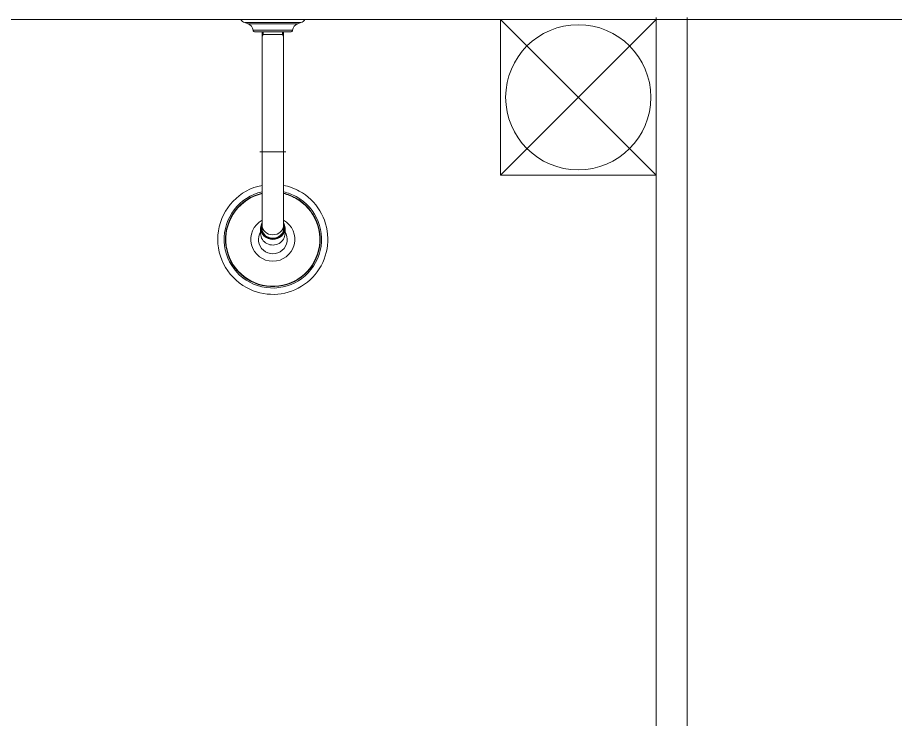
# Model space of a CAD drawing. Header units: millimetres. Extents: x 867 to 1330, y 209 to 507.
# Drawn here: x 1183.965 to 1184.811, y 451.952 to 452.629 of the extents above; entities that cross this region are included whole.
import ezdxf

# ---------------------------------------------------------------- set-up
doc = ezdxf.new("R2010")
doc.units = ezdxf.units.MM
doc.header["$LTSCALE"] = 5
doc.linetypes.add('DASHDOT', pattern=[25.4, 12.7, -6.35, 0, -6.35])
doc.layers.add('I-ARQ', color=8, linetype='Continuous', lineweight=0)

msp = doc.modelspace()

# ---------------------------------------------------------------- linework, layer by layer
at = {"layer": 'I-ARQ'}
for p, q in [((1185.43566, 452.62693), (1182.96066, 452.62693)), ((1184.58066, 452.47693), (1184.43066, 452.62693)), ((1184.58066, 452.62693), (1184.43066, 452.47693)), ((1184.43066, 452.47693), (1184.43066, 452.62693)), ((1184.43066, 452.62693), (1184.58066, 452.62693)), ((1184.58066, 452.62879), (1184.58066, 451.26693)), ((1184.58066, 452.62693), (1184.58066, 452.47693)), ((1184.61066, 452.62879), (1184.61066, 451.26693)), ((1184.58066, 452.47693), (1184.43066, 452.47693))]:
    msp.add_line(p, q, dxfattribs=at)
at = {"layer": 'I-ARQ', "ltscale": 0.200747}
msp.add_lwpolyline([(1184.18406, 452.62393, -0.164371), (1184.1803, 452.62693), (1184.24207, 452.62693, -0.164371), (1184.23832, 452.62393)], format="xyb", dxfattribs=at)
at = {"layer": 'I-ARQ'}
msp.add_lwpolyline([(1184.23832, 452.62393), (1184.18406, 452.62393), (1184.18724, 452.62277), (1184.23514, 452.62277)], close=True, dxfattribs=at)
for points in [[(1184.19212, 452.61666, 0.280777), (1184.18724, 452.62277)], [(1184.23514, 452.62277, 0.280777), (1184.23026, 452.61666)], [(1184.23026, 452.61666, -0.377188), (1184.22827, 452.61492), (1184.1941, 452.61492, -0.377188), (1184.19212, 452.61666)], [(1184.20085, 452.46703, 0.700978), (1184.18575, 452.36843, 1), (1184.23662, 452.46155, 0.07613), (1184.22152, 452.46703)], [(1184.22152, 452.46079, -0.06962), (1184.2337, 452.45619, -5.480122), (1184.20085, 452.46079)], [(1184.20085, 452.43347, 3.836175), (1184.22152, 452.43347)], [(1184.19942, 452.42233, 1.802734), (1184.22295, 452.42233)]]:
    msp.add_lwpolyline(points, format="xyb", dxfattribs=at)
at = {"layer": 'I-ARQ', "ltscale": 0.352288}
msp.add_lwpolyline([(1184.23026, 452.61666), (1184.19212, 452.61666)], dxfattribs=at)
at = {"layer": 'I-ARQ', "ltscale": 0.029062}
for points in [[(1184.20188, 452.61492), (1184.20188, 452.61259), (1184.20085, 452.6108)], [(1184.22049, 452.61492), (1184.22049, 452.61259)]]:
    msp.add_lwpolyline(points, dxfattribs=at)
at = {"layer": 'I-ARQ'}
for points in [[(1184.20085, 452.61492), (1184.20085, 452.49929)], [(1184.22152, 452.61492), (1184.22152, 452.49929)]]:
    msp.add_lwpolyline(points, dxfattribs=at)
at = {"layer": 'I-ARQ', "ltscale": 0.242325}
msp.add_lwpolyline([(1184.22152, 452.61259), (1184.20085, 452.61259)], dxfattribs=at)
at = {"layer": 'I-ARQ', "ltscale": 0.218093}
msp.add_lwpolyline([(1184.22049, 452.61259), (1184.20302, 452.61259)], dxfattribs=at)
at = {"layer": 'I-ARQ', "ltscale": 0.025813}
msp.add_lwpolyline([(1184.22049, 452.61259), (1184.22152, 452.6108)], dxfattribs=at)
at = {"layer": 'I-ARQ', "linetype": 'DASHDOT', "ltscale": 0.30975}
msp.add_lwpolyline([(1184.19878, 452.49929), (1184.22359, 452.49929)], dxfattribs=at)
at = {"layer": 'I-ARQ', "ltscale": 0.06322}
for points in [[(1184.20085, 452.46703), (1184.20085, 452.49929)], [(1184.22152, 452.46703), (1184.22152, 452.49929)], [(1184.20085, 452.43347), (1184.20085, 452.46703)], [(1184.22152, 452.46079), (1184.22152, 452.46703)], [(1184.20085, 452.42398), (1184.20085, 452.43347)], [(1184.22152, 452.42398), (1184.22152, 452.43347)]]:
    msp.add_lwpolyline(points, dxfattribs=at)
at = {"layer": 'I-ARQ', "ltscale": 0.258125}
msp.add_lwpolyline([(1184.22152, 452.49929), (1184.20085, 452.49929)], dxfattribs=at)
at = {"layer": 'I-ARQ', "ltscale": 0.06322}
for points in [[(1184.22152, 452.46079), (1184.22152, 452.45943, -0.067971), (1184.23306, 452.45503, -5.429636), (1184.20085, 452.45943)], [(1184.22152, 452.43347), (1184.22152, 452.45909, -0.067551), (1184.2329, 452.45474, -5.416932), (1184.20085, 452.45909)]]:
    msp.add_lwpolyline(points, format="xyb", dxfattribs=at)
at = {"layer": 'I-ARQ', "ltscale": 0.067122}
msp.add_lwpolyline([(1184.19942, 452.42052), (1184.19942, 452.42601, -0.128945), (1184.20085, 452.43118)], format="xyb", dxfattribs=at)
at = {"layer": 'I-ARQ', "ltscale": 0.067121}
for points in [[(1184.22295, 452.42589), (1184.22295, 452.42233)], [(1184.22295, 452.42233), (1184.22295, 452.42052)]]:
    msp.add_lwpolyline(points, dxfattribs=at)
at = {"layer": 'I-ARQ'}
msp.add_circle((1184.50566, 452.55193), 0.07, dxfattribs=at)
for centre, major_axis, ratio, start_param, end_param in [((1184.21119, 452.42606), (-0.01126, 0), 0.939693, 5.874594, 9.833369), ((1184.21119, 452.42606), (-0.01116, 0), 0.939693, 5.895727, 9.812236), ((1184.21119, 452.42594), (-0.01055, 0), 0.939693, 6.083746, 6.283156), ((1184.21119, 452.42538), (-0.01055, 0), 0.939693, 6.083746, 6.254788), ((1184.21119, 452.42904), (0.01034, 0), 0.939693, 3.141593, 6.283185), ((1184.21119, 452.42589), (-0.01176, -0.00001), 0.942388, 3.140774, 3.638398), ((1184.21119, 452.42594), (-0.01055, 0), 0.939693, 3.141564, 3.341037), ((1184.21119, 452.42538), (-0.01055, 0), 0.939693, 3.169992, 3.341037), ((1184.21119, 452.42589), (-0.01176, 0), 0.939693, 6.283156, 9.424748), ((1184.21119, 452.42052), (-0.01176, 0), 0.939693, 6.283156, 7.353981), ((1184.21119, 452.42594), (-0.01055, 0), 0.939693, 6.283156, 7.353981), ((1184.21119, 452.42052), (-0.01176, 0), 0.939693, 1.070796, 3.141564), ((1184.21119, 452.42594), (-0.01055, 0), 0.939693, 1.070796, 3.141564)]:
    msp.add_ellipse(centre, major_axis=major_axis, ratio=ratio, start_param=start_param, end_param=end_param, dxfattribs=at)

doc.saveas('drawing.dxf')
